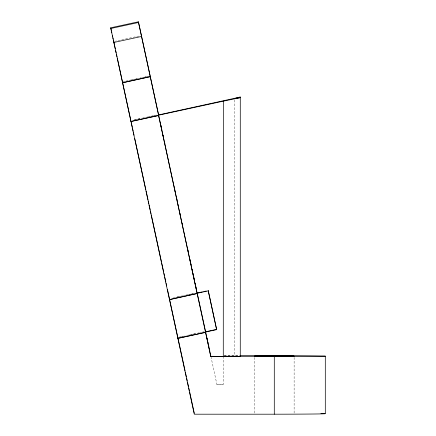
<?xml version="1.0" encoding="UTF-8"?>
<svg xmlns="http://www.w3.org/2000/svg" width="436" height="436" viewBox="0 0 436 436"><rect width="100%" height="100%" fill="white"/><g stroke="black" fill="none" stroke-linecap="round" stroke-linejoin="round"><path stroke-width="0.33" stroke-dasharray="2.18 1.64" d="M223.281 356.277L223.27 384.623L216.937 384.623L211.079 357.313M254.45 413.045L254.45 357.493M294.12 413.05L294.126 357.498M114.363 41.387L140.081 35.817M123.094 81.679L125.731 81.107M126.391 80.965L128.369 80.535M129.029 80.393L140.899 77.821M141.558 77.673L148.812 76.104M131.007 80.061L137.602 78.627M143.537 77.341L148.812 76.196M134.135 119.884L142.049 118.167M142.708 118.025L144.687 117.595M145.346 117.453L149.962 116.45M150.622 116.308L157.216 114.881M134.795 119.835L137.433 119.262M138.092 119.121L140.07 118.69M147.324 117.121L149.962 116.548M150.622 116.401L152.6 115.976M153.259 115.834L155.238 115.404M173.397 297.804L182.63 295.804M183.289 295.663L185.267 295.232M185.927 295.09L187.905 294.66M188.565 294.518L195.159 293.09M176.035 297.33L178.013 296.9M178.673 296.758L180.651 296.327M188.565 294.616L190.543 294.186M191.202 294.044L193.181 293.613M178.504 337.295L186.417 335.584M187.077 335.437L189.055 335.012M189.715 334.864L198.947 332.864M199.606 332.723L201.585 332.292M202.244 332.15L204.222 331.72M178.504 337.393L180.482 336.963M181.142 336.821L183.12 336.39M191.033 334.674L193.012 334.248M193.671 334.107L195.65 333.676M224.306 355.667L239.162 355.667M223.957 355.836L238.917 355.836M216.937 384.339L223.27 384.339M234.606 99.942L234.606 356.141"/><path stroke-width="0.65" d="M320.863 413.541A56.996 0.48 0 0 1 274.288 414.2L194.276 414.2L110.7 27.806L138.397 21.8L158.535 114.592M122.434 81.821L130.838 120.598M325.3 413.726L325.3 356.141A56.996 0.48 0 0 1 274.288 356.615L210.79 356.61L138.397 21.8M177.844 337.535L185.049 370.687M197.137 293.515L169.44 299.614L196.478 293.662M158.535 115.208L158.535 114.93L240.285 97.043L240.274 356.446L223.281 356.446L223.346 101.163L158.535 115.208L197.137 293.275L208.245 290.867L208.245 290.589L216.648 329.643L205.541 332.052L205.541 331.774L216.648 329.365M240.285 97.043L234.606 98.58L240.285 97.659L223.346 101.163M110.7 28.52L138.397 22.514M113.703 42.483L141.4 36.482M130.838 121.453L158.535 115.447M130.838 121.546L158.535 115.545M197.137 292.997L202.364 291.864M203.672 291.58L206.283 291.014M177.844 338.298L205.541 332.292M177.844 338.391L205.541 332.39M239.838 355.667L274.288 355.667A56.996 0.48 0 0 1 325.3 356.141M205.541 331.774L210.79 356.272L223.281 356.446M110.7 27.806L110.848 28.444M111.027 29.261L111.273 30.378M205.825 332.744L197.279 293.412M206.964 337.987L207.531 340.603M207.814 341.917L208.097 343.225M208.664 345.841L208.948 347.154M209.231 348.462L209.803 351.084M111.578 31.774L111.818 32.869M112.45 35.757L112.668 36.76M112.891 37.785L113.12 38.842M113.349 39.91L113.583 40.989M208.245 290.867L216.648 329.643M159.402 118.581L159.69 119.911M160.268 122.565L160.552 123.895M160.84 125.225L161.276 127.219M161.56 128.544L161.849 129.874M162.426 132.533L162.715 133.863M163.004 135.193L163.576 137.847M164.585 142.501L164.873 143.831M174.237 187.017L174.814 189.676M175.103 191.001L175.386 192.331M176.395 196.985L176.972 199.639M177.261 200.969L177.55 202.299M178.122 204.958L178.411 206.283M179.419 210.937L179.708 212.267M179.997 213.591L180.575 216.251M182.155 223.559L182.733 226.219M187.774 249.474L188.352 252.128M189.933 259.442L190.51 262.096M190.799 263.426L191.088 264.756M192.096 269.404L192.385 270.734M192.957 273.394L193.246 274.724M193.535 276.048L194.543 280.702M195.121 283.356L195.41 284.686M195.699 286.016L196.271 288.676M113.703 41.534L115.278 48.799M115.562 50.118L116.134 52.761M116.423 54.08L116.995 56.724M117.279 58.043L122.293 81.161M131.274 122.592L132.282 127.241M132.566 128.571L133.144 131.225M133.432 132.555L134.01 135.215M134.729 138.539L145.82 189.698M146.109 191.028L147.978 199.666M148.267 200.991L148.845 203.65M149.134 204.98L150.137 209.629M150.425 210.959L151.003 213.618M151.292 214.948L161.516 262.123M161.805 263.448L163.68 272.086M163.963 273.416L164.541 276.075M164.83 277.405L165.838 282.054M166.127 283.384L166.705 286.038M167.424 289.362L169.44 298.665M169.582 299.418L177.703 336.875M185.338 372.017L186.346 376.677M186.635 378.007L187.213 380.666M187.502 381.996L188.51 386.65M188.799 387.98L189.377 390.64M189.665 391.969L194.276 413.246M274.288 356.615L274.288 414.2M210.79 356.272L210.79 356.61M150.131 76.676L122.434 82.775L150.131 76.676M255.185 356.098L254.45 356.141L294.126 356.141L255.185 356.098"/></g></svg>
